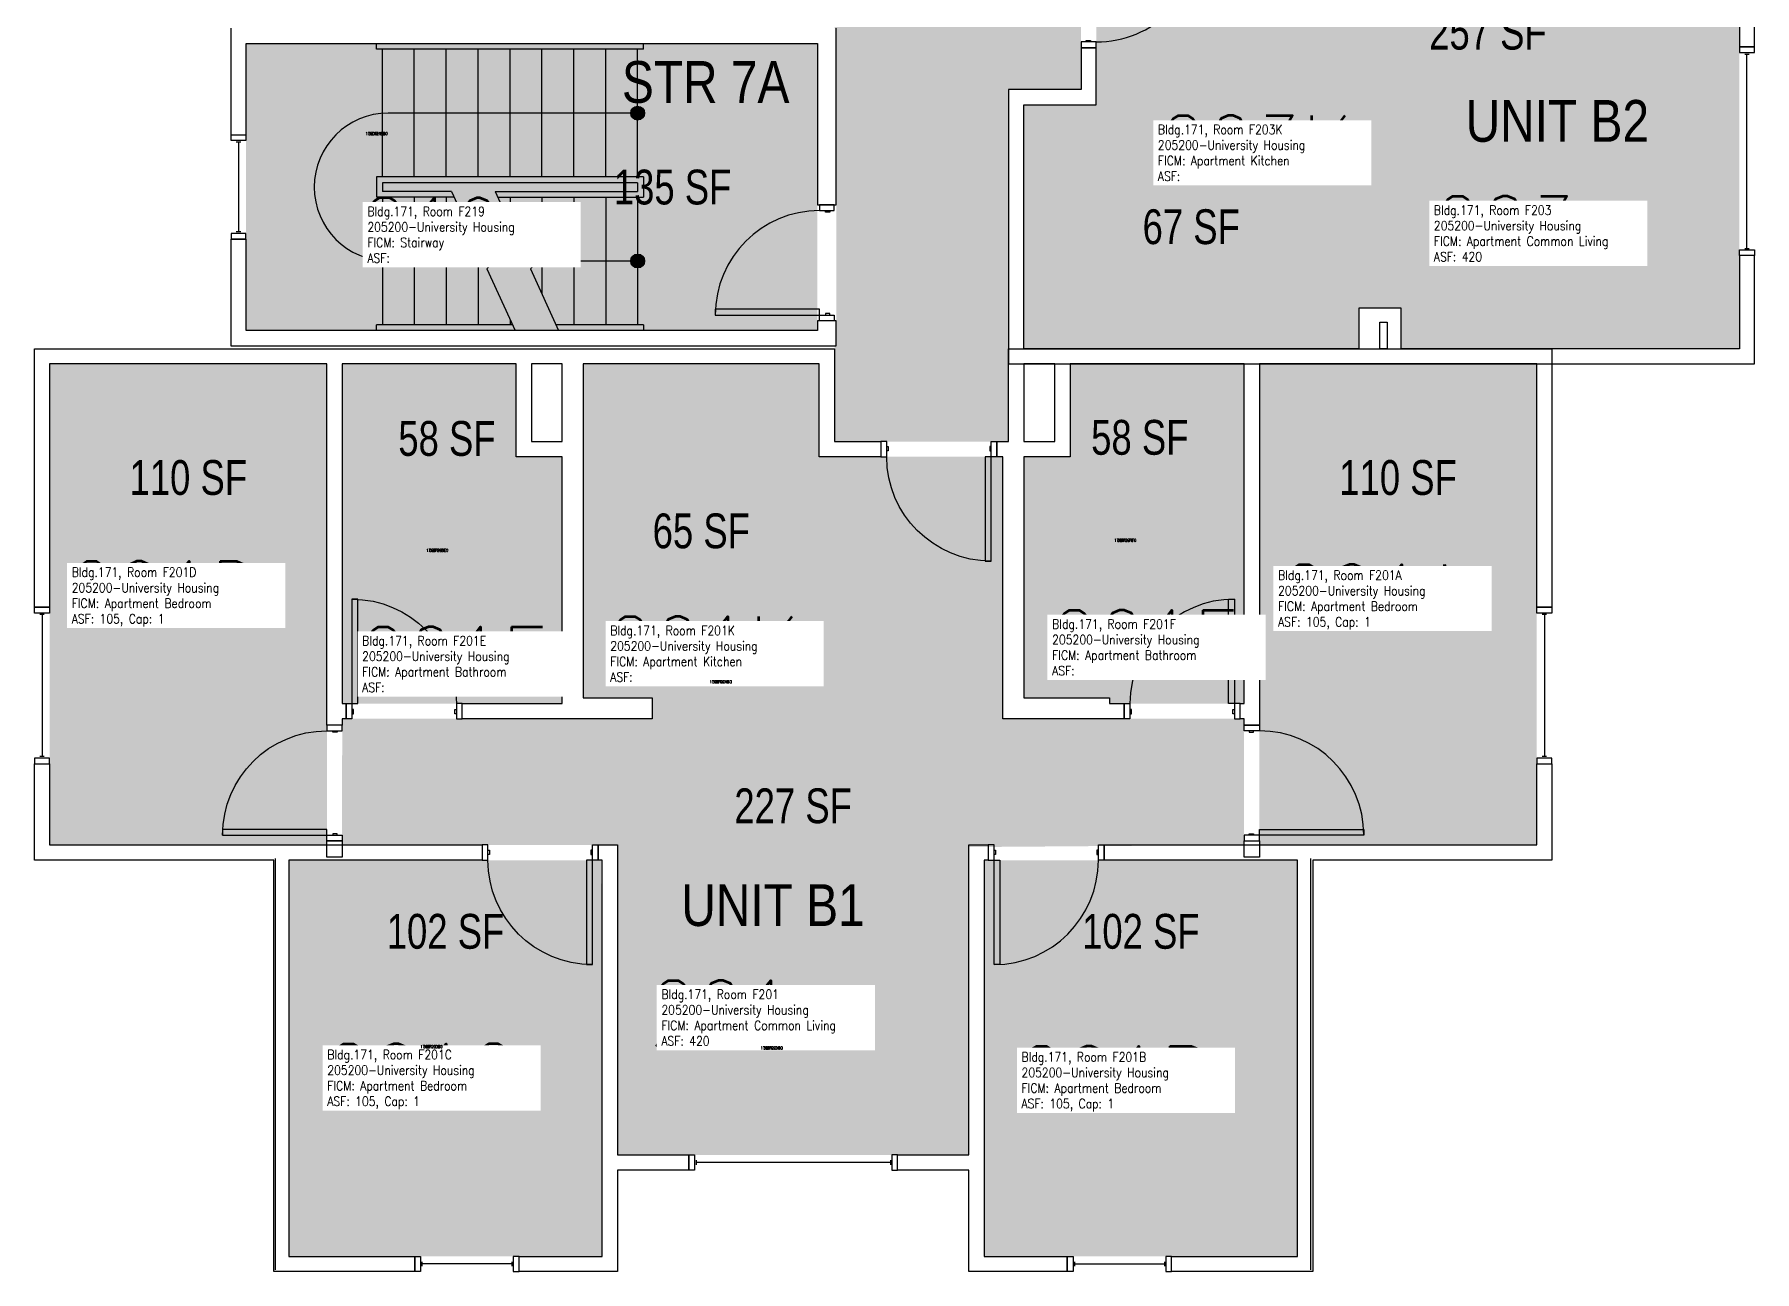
# Model space of a CAD drawing. Header units: inches. Extents: x -93 to 1642, y -75 to 1661.
# Drawn here: x -91 to 502, y -75 to 351 of the extents above; entities that cross this region are included whole.
import ezdxf
from ezdxf.enums import TextEntityAlignment as Align

# ---------------------------------------------------------------- set-up
doc = ezdxf.new("R2010")
doc.units = ezdxf.units.IN
doc.header["$LTSCALE"] = 96
doc.header["$MEASUREMENT"] = 0
for name, color, linetype in [('A-AREA-IDEN', 1, 'Continuous'), ('A-DOOR', 2, 'Continuous'), ('A-FLOR', 3, 'Continuous'), ('A-GLAZ', 1, 'Continuous'), ('A-IDEN-RNUM', 7, 'Continuous'), ('A-IDEN-SNUM', 4, 'Continuous'), ('A-IDEN-VNUM', 4, 'Continuous'), ('A-WALL', 5, 'Continuous'), ('AREA-TEXT', 3, 'Continuous'), ('Rooms-Category-Color', 7, 'Continuous'), ('Rooms-College-Color', 7, 'Continuous'), ('Rooms-Department-Color', 7, 'Continuous'), ('Rooms-Division-Color', 7, 'Continuous'), ('Rooms-Information', 7, 'Continuous')]:
    doc.layers.add(name, color=color, linetype=linetype)
doc.styles.add('AREA', font='arial.ttf', dxfattribs={"width": 0.75, "height": 12})
doc.styles.add('DIMS', font='ARIALN.TTF')
doc.styles.add('ROOMSNUMBER', font='txt.shx', dxfattribs={"height": 0.03})
doc.styles.add('ROOMVNUMBER', font='simplex.shx', dxfattribs={"width": 0.85})
doc.styles.get("Standard").update_dxf_attribs({"font": 'ARIALN.TTF'})
doc.dimstyles.new('NBA 2004', dxfattribs={"dimscale": 128, "dimtxt": 0.125, "dimasz": 0.09375, "dimexe": 0.125, "dimexo": 0.125, "dimgap": 0.0625, "dimtad": 1, "dimdec": 3, "dimzin": 3, "dimdsep": 46, "dimlunit": 4, "dimtxsty": 'DIMS', "dimblk": 'ARCHTICK', "dimcen": 0.09375, "dimdle": 0.125, "dimclrd": 256, "dimclre": 256, "dimclrt": 2, "dimadec": 0, "dimazin": 0, "dimtfac": 0.75, "dimtdec": 3, "dimtmove": 2, "dimatfit": 2, "dimfxl": 0.125, "dimfrac": 2, "dimtolj": 1, "dimtzin": 0, "dimlwd": -1, "dimlwe": -1, "dimarcsym": 0})

# ---------------------------------------------------------------- blocks, each defined once
blk = doc.blocks.new('_ArchTick')
at = {"color": 0, "linetype": 'ByBlock', "const_width": 0.15}
blk.add_lwpolyline([(-0.5, -0.5), (0.5, 0.5)], dxfattribs=at)

msp = doc.modelspace()

# ---------------------------------------------------------------- hatches: boundary and pattern name
at = {"layer": 'A-FLOR'}
h = msp.add_hatch(color=256, dxfattribs=at)
h.paths.add_polyline_path([(119.25, 322.96), (119.25, 325.54, 0.25479), (117.25, 326.63), (117.25, 321.87, 0.25479)])
h.paths.add_polyline_path([(119.25, 325.54), (119.25, 322.96, 0.294533)])
h.paths.add_polyline_path([(117.25, 324.25), (117.25, 326.63, 0.414214), (114.87, 324.25)])
h.paths.add_polyline_path([(117.25, 321.87), (117.25, 324.25), (114.87, 324.25, 0.414214)])
h = msp.add_hatch(color=256, dxfattribs=at)
h.paths.add_polyline_path([(119.25, 271.96), (119.25, 274.54, 0.25479), (117.25, 275.63), (117.25, 270.87, 0.25479)])
h.paths.add_polyline_path([(119.25, 274.54), (119.25, 271.96, 0.294533)])
h.paths.add_polyline_path([(117.25, 273.25), (117.25, 275.63, 0.414214), (114.87, 273.25)])
h.paths.add_polyline_path([(117.25, 270.87), (117.25, 273.25), (114.87, 273.25, 0.414214)])
at = {"layer": 'Rooms-Category-Color', "true_color": 0xadadad}
for points in [[(185.13, 211), (245.13, 211), (245.13, 332.39), (270.13, 332.39), (270.13, 414.72), (245.13, 414.72), (245.13, 1145.53), (270.13, 1145.53), (270.13, 1227.86), (245.13, 1227.86), (245.13, 1322.5), (185.13, 1322.5), (185.13, 1130.22), (160.13, 1130.22), (160.13, 1047.89), (185.13, 1047.89), (185.13, 863.86), (160.13, 863.86), (160.13, 781.53), (185.13, 781.53), (185.13, 353.5), (185.75, 353.5), (185.75, 244), (185.13, 244), (185.13, 243)], [(-17.75, 348.25), (179.25, 348.25), (179.25, 249.25), (-17.75, 249.25)]]:
    msp.add_hatch(color=253, dxfattribs=at).paths.add_polyline_path(points)
at = {"layer": 'Rooms-Category-Color', "true_color": 0x728ef3}
for points in [[(497.12, 243), (497.12, 378.5), (376.12, 378.5), (376.12, 653.5), (318.12, 653.5), (318.12, 624.37), (332, 624.37), (332, 448.72), (318.12, 448.72), (318.12, 419.97), (332, 419.97), (332, 388.27), (318.37, 388.27), (318.37, 393.52), (324.75, 393.52), (324.75, 414.72), (275.37, 414.72), (275.37, 393.52), (284.37, 393.52), (284.37, 388.27), (275.37, 388.27), (275.37, 327.14), (365.87, 327.14), (365.87, 257), (380.5, 257), (380.5, 243)], [(365.87, 243), (250.37, 243), (250.37, 327.14), (365.87, 327.14)], [(-85.5, 237.75), (10.13, 237.75), (10.13, 113.24), (10.13, 71.87), (-85.5, 71.87)], [(75.38, 237.75), (15.37, 237.75), (15.37, 120.62), (91.25, 120.62), (91.25, 205.75), (75.38, 205.75)], [(179.87, 237.75), (98.5, 237.75), (98.5, 122.62), (179.87, 122.62)], [(326.38, 237.75), (326.38, 120.62), (280, 120.63), (280, 122.63), (250.38, 122.63), (250.38, 205.75), (266.38, 205.75), (266.38, 237.75), (326.9, 237.75)], [(331.63, 237.75), (427.25, 237.75), (427.25, 71.87), (331.63, 71.87)], [(110.25, -35), (231.48, -35), (231.48, 71.14), (326.36, 71.87), (326.36, 115.37), (243.13, 115.37), (243.11, 205.75), (179.86, 205.75), (179.87, 122.62), (122.25, 122.62), (122.25, 115.37), (15.37, 115.37), (15.36, 71.87), (110.23, 71.87)], [(-3, 66.62), (104.65, 66.62), (105, -70), (-3, -70)], [(236.75, 66.62), (344.75, 66.62), (344.75, -70), (236.75, -70)]]:
    msp.add_hatch(color=171, dxfattribs=at).paths.add_polyline_path(points)
at = {"layer": 'Rooms-College-Color', "true_color": 0xadadad}
for points in [[(185.13, 211), (245.13, 211), (245.13, 332.39), (270.13, 332.39), (270.13, 414.72), (245.13, 414.72), (245.13, 1145.53), (270.13, 1145.53), (270.13, 1227.86), (245.13, 1227.86), (245.13, 1322.5), (185.13, 1322.5), (185.13, 1130.22), (160.13, 1130.22), (160.13, 1047.89), (185.13, 1047.89), (185.13, 863.86), (160.13, 863.86), (160.13, 781.53), (185.13, 781.53), (185.13, 353.5), (185.75, 353.5), (185.75, 244), (185.13, 244), (185.13, 243)], [(497.12, 243), (497.12, 378.5), (376.12, 378.5), (376.12, 653.5), (318.12, 653.5), (318.12, 624.37), (332, 624.37), (332, 448.72), (318.12, 448.72), (318.12, 419.97), (332, 419.97), (332, 388.27), (318.37, 388.27), (318.37, 393.52), (324.75, 393.52), (324.75, 414.72), (275.37, 414.72), (275.37, 393.52), (284.37, 393.52), (284.37, 388.27), (275.37, 388.27), (275.37, 327.14), (365.87, 327.14), (365.87, 257), (380.5, 257), (380.5, 243)], [(-17.75, 348.25), (179.25, 348.25), (179.25, 249.25), (-17.75, 249.25)], [(365.87, 243), (250.37, 243), (250.37, 327.14), (365.87, 327.14)], [(-85.5, 237.75), (10.13, 237.75), (10.13, 113.24), (10.13, 71.87), (-85.5, 71.87)], [(75.38, 237.75), (15.37, 237.75), (15.37, 120.62), (91.25, 120.62), (91.25, 205.75), (75.38, 205.75)], [(179.87, 237.75), (98.5, 237.75), (98.5, 122.62), (179.87, 122.62)], [(326.38, 237.75), (326.38, 120.62), (280, 120.63), (280, 122.63), (250.38, 122.63), (250.38, 205.75), (266.38, 205.75), (266.38, 237.75), (326.9, 237.75)], [(331.63, 237.75), (427.25, 237.75), (427.25, 71.87), (331.63, 71.87)], [(110.25, -35), (231.48, -35), (231.48, 71.14), (326.36, 71.87), (326.36, 115.37), (243.13, 115.37), (243.11, 205.75), (179.86, 205.75), (179.87, 122.62), (122.25, 122.62), (122.25, 115.37), (15.37, 115.37), (15.36, 71.87), (110.23, 71.87)], [(-3, 66.62), (104.65, 66.62), (105, -70), (-3, -70)], [(236.75, 66.62), (344.75, 66.62), (344.75, -70), (236.75, -70)]]:
    msp.add_hatch(color=253, dxfattribs=at).paths.add_polyline_path(points)
at = {"layer": 'Rooms-Department-Color', "true_color": 0xacacac}
for points in [[(185.13, 211), (245.13, 211), (245.13, 332.39), (270.13, 332.39), (270.13, 414.72), (245.13, 414.72), (245.13, 1145.53), (270.13, 1145.53), (270.13, 1227.86), (245.13, 1227.86), (245.13, 1322.5), (185.13, 1322.5), (185.13, 1130.22), (160.13, 1130.22), (160.13, 1047.89), (185.13, 1047.89), (185.13, 863.86), (160.13, 863.86), (160.13, 781.53), (185.13, 781.53), (185.13, 353.5), (185.75, 353.5), (185.75, 244), (185.13, 244), (185.13, 243)], [(-17.75, 348.25), (179.25, 348.25), (179.25, 249.25), (-17.75, 249.25)]]:
    msp.add_hatch(color=253, dxfattribs=at).paths.add_polyline_path(points)
at = {"layer": 'Rooms-Department-Color', "true_color": 0x604aed}
for points in [[(497.12, 243), (497.12, 378.5), (376.12, 378.5), (376.12, 653.5), (318.12, 653.5), (318.12, 624.37), (332, 624.37), (332, 448.72), (318.12, 448.72), (318.12, 419.97), (332, 419.97), (332, 388.27), (318.37, 388.27), (318.37, 393.52), (324.75, 393.52), (324.75, 414.72), (275.37, 414.72), (275.37, 393.52), (284.37, 393.52), (284.37, 388.27), (275.37, 388.27), (275.37, 327.14), (365.87, 327.14), (365.87, 257), (380.5, 257), (380.5, 243)], [(365.87, 243), (250.37, 243), (250.37, 327.14), (365.87, 327.14)], [(-85.5, 237.75), (10.13, 237.75), (10.13, 113.24), (10.13, 71.87), (-85.5, 71.87)], [(75.38, 237.75), (15.37, 237.75), (15.37, 120.62), (91.25, 120.62), (91.25, 205.75), (75.38, 205.75)], [(179.87, 237.75), (98.5, 237.75), (98.5, 122.62), (179.87, 122.62)], [(326.38, 237.75), (326.38, 120.62), (280, 120.63), (280, 122.63), (250.38, 122.63), (250.38, 205.75), (266.38, 205.75), (266.38, 237.75), (326.9, 237.75)], [(331.63, 237.75), (427.25, 237.75), (427.25, 71.87), (331.63, 71.87)], [(110.25, -35), (231.48, -35), (231.48, 71.14), (326.36, 71.87), (326.36, 115.37), (243.13, 115.37), (243.11, 205.75), (179.86, 205.75), (179.87, 122.62), (122.25, 122.62), (122.25, 115.37), (15.37, 115.37), (15.36, 71.87), (110.23, 71.87)], [(-3, 66.62), (104.65, 66.62), (105, -70), (-3, -70)], [(236.75, 66.62), (344.75, 66.62), (344.75, -70), (236.75, -70)]]:
    msp.add_hatch(color=173, dxfattribs=at).paths.add_polyline_path(points)
at = {"layer": 'Rooms-Division-Color', "true_color": 0xadadad}
for points in [[(185.13, 211), (245.13, 211), (245.13, 332.39), (270.13, 332.39), (270.13, 414.72), (245.13, 414.72), (245.13, 1145.53), (270.13, 1145.53), (270.13, 1227.86), (245.13, 1227.86), (245.13, 1322.5), (185.13, 1322.5), (185.13, 1130.22), (160.13, 1130.22), (160.13, 1047.89), (185.13, 1047.89), (185.13, 863.86), (160.13, 863.86), (160.13, 781.53), (185.13, 781.53), (185.13, 353.5), (185.75, 353.5), (185.75, 244), (185.13, 244), (185.13, 243)], [(-17.75, 348.25), (179.25, 348.25), (179.25, 249.25), (-17.75, 249.25)]]:
    msp.add_hatch(color=253, dxfattribs=at).paths.add_polyline_path(points)
at = {"layer": 'Rooms-Division-Color', "true_color": 0x604aed}
for points in [[(497.12, 243), (497.12, 378.5), (376.12, 378.5), (376.12, 653.5), (318.12, 653.5), (318.12, 624.37), (332, 624.37), (332, 448.72), (318.12, 448.72), (318.12, 419.97), (332, 419.97), (332, 388.27), (318.37, 388.27), (318.37, 393.52), (324.75, 393.52), (324.75, 414.72), (275.37, 414.72), (275.37, 393.52), (284.37, 393.52), (284.37, 388.27), (275.37, 388.27), (275.37, 327.14), (365.87, 327.14), (365.87, 257), (380.5, 257), (380.5, 243)], [(365.87, 243), (250.37, 243), (250.37, 327.14), (365.87, 327.14)], [(-85.5, 237.75), (10.13, 237.75), (10.13, 113.24), (10.13, 71.87), (-85.5, 71.87)], [(75.38, 237.75), (15.37, 237.75), (15.37, 120.62), (91.25, 120.62), (91.25, 205.75), (75.38, 205.75)], [(179.87, 237.75), (98.5, 237.75), (98.5, 122.62), (179.87, 122.62)], [(326.38, 237.75), (326.38, 120.62), (280, 120.63), (280, 122.63), (250.38, 122.63), (250.38, 205.75), (266.38, 205.75), (266.38, 237.75), (326.9, 237.75)], [(331.63, 237.75), (427.25, 237.75), (427.25, 71.87), (331.63, 71.87)], [(110.25, -35), (231.48, -35), (231.48, 71.14), (326.36, 71.87), (326.36, 115.37), (243.13, 115.37), (243.11, 205.75), (179.86, 205.75), (179.87, 122.62), (122.25, 122.62), (122.25, 115.37), (15.37, 115.37), (15.36, 71.87), (110.23, 71.87)], [(-3, 66.62), (104.65, 66.62), (105, -70), (-3, -70)], [(236.75, 66.62), (344.75, 66.62), (344.75, -70), (236.75, -70)]]:
    msp.add_hatch(color=173, dxfattribs=at).paths.add_polyline_path(points)

# ---------------------------------------------------------------- linework, layer by layer
at = {"layer": 'A-DOOR'}
for points in [[(270.13, 348.78), (270.13, 346.78), (275.37, 346.78), (275.37, 348.78)], [(271.88, 348.78), (271.88, 349.28), (273.38, 349.28), (273.38, 348.78)], [(185, 290.62), (185, 292.62), (180, 292.62), (180, 290.62)], [(183.5, 290.62), (183.5, 290.12), (182, 290.12), (182, 290.62)], [(180, 254.62), (180, 256.62), (144, 256.62), (144, 254.62)], [(183.5, 254.62), (183.5, 255.12), (182, 255.12), (182, 254.62)], [(185, 254.62), (185, 252.62), (180, 252.62), (180, 254.62)], [(203.13, 211), (201.13, 211), (201.13, 205.75), (203.13, 205.75)], [(203.13, 209.25), (203.63, 209.25), (203.63, 207.75), (203.13, 207.75)], [(239.13, 209.25), (238.63, 209.25), (238.63, 207.75), (239.13, 207.75)], [(239.13, 211), (241.13, 211), (241.13, 205.75), (239.13, 205.75)], [(239.13, 205.75), (237.13, 205.75), (237.13, 169.75), (239.13, 169.75)], [(18.75, 120.62), (20.75, 120.62), (20.75, 156.62), (18.75, 156.62)], [(323, 120.62), (321, 120.62), (321, 156.62), (323, 156.62)], [(18.75, 115.37), (16.75, 115.37), (16.75, 120.62), (18.75, 120.62)], [(54.75, 115.37), (56.75, 115.37), (56.75, 120.62), (54.75, 120.62)], [(287, 115.37), (285, 115.37), (285, 120.62), (287, 120.62)], [(323, 115.37), (325, 115.37), (325, 120.62), (323, 120.62)], [(15.37, 111.24), (15.37, 113.24), (10.13, 113.24), (10.13, 111.24)], [(18.75, 117.12), (19.25, 117.12), (19.25, 118.62), (18.75, 118.62)], [(54.75, 117.12), (54.25, 117.12), (54.25, 118.62), (54.75, 118.62)], [(287, 117.12), (287.5, 117.12), (287.5, 118.62), (287, 118.62)], [(323, 117.12), (322.5, 117.12), (322.5, 118.62), (323, 118.62)], [(326.38, 111.24), (326.38, 113.24), (331.63, 113.24), (331.63, 111.24)], [(13.63, 111.24), (13.63, 110.74), (12.13, 110.74), (12.13, 111.24)], [(328.13, 111.24), (328.13, 110.74), (329.63, 110.74), (329.63, 111.24)], [(10.13, 75.24), (10.13, 77.24), (-25.87, 77.24), (-25.87, 75.24)], [(331.63, 75.24), (331.63, 77.24), (367.63, 77.24), (367.63, 75.24)], [(15.37, 75.24), (15.37, 73.24), (10.13, 73.24), (10.13, 75.24)], [(13.63, 75.24), (13.63, 75.74), (12.13, 75.74), (12.13, 75.24)], [(65.63, 71.87), (63.63, 71.87), (63.63, 66.62), (65.63, 66.62)], [(101.63, 71.87), (103.63, 71.87), (103.63, 66.62), (101.63, 66.62)], [(240.13, 71.87), (238.13, 71.87), (238.13, 66.62), (240.13, 66.62)], [(276.13, 71.87), (278.13, 71.87), (278.13, 66.62), (276.13, 66.62)], [(326.38, 75.24), (326.38, 73.24), (331.63, 73.24), (331.63, 75.24)], [(328.13, 75.24), (328.13, 75.74), (329.63, 75.74), (329.63, 75.24)], [(65.63, 70.12), (66.13, 70.12), (66.13, 68.62), (65.63, 68.62)], [(101.63, 66.62), (99.63, 66.62), (99.63, 30.62), (101.63, 30.62)], [(101.63, 70.12), (101.13, 70.12), (101.13, 68.62), (101.63, 68.62)], [(240.13, 70.12), (240.63, 70.12), (240.63, 68.62), (240.13, 68.62)], [(240.13, 66.62), (242.13, 66.62), (242.13, 30.62), (240.13, 30.62)], [(276.13, 70.12), (275.63, 70.12), (275.63, 68.62), (276.13, 68.62)]]:
    msp.add_lwpolyline(points, close=True, dxfattribs=at)
for centre, start, end in [((275.37, 384.78), 270, 315), ((180, 254.62), 90, 180), ((323, 120.62), 90, 180), ((331.63, 75.24), 0, 90), ((240.13, 66.62), 270, 0)]:
    msp.add_arc(centre, 36, start, end, dxfattribs=at)
at = {"layer": 'A-DOOR', "extrusion": (0, 0, -1)}
for centre, start, end in [((-239.13, 205.75), 270, 0), ((-18.75, 120.62), 90, 180), ((-10.13, 75.24), 0, 90), ((-101.63, 66.62), 270, 0)]:
    msp.add_arc(centre, 36, start, end, dxfattribs=at)
at = {"layer": 'A-FLOR'}
for p, q in [((27.25, 346.25), (27.25, 348.25)), ((119.25, 346.25), (27.25, 346.25)), ((29.25, 302.25), (29.25, 346.25)), ((40.25, 302.25), (40.25, 346.25)), ((51.25, 302.25), (51.25, 346.25)), ((62.25, 302.25), (62.25, 346.25)), ((73.25, 302.25), (73.25, 346.25)), ((84.25, 302.25), (84.25, 346.25)), ((95.25, 302.25), (95.25, 346.25)), ((106.25, 302.25), (106.25, 346.25)), ((117.25, 302.25), (117.25, 346.25)), ((119.25, 346.25), (119.25, 348.25)), ((117.25, 324.25), (31.25, 324.25)), ((27.25, 302.25), (27.25, 295.25)), ((119.25, 302.25), (27.25, 302.25)), ((29.25, 300.25), (29.25, 297.25)), ((117.25, 300.25), (29.25, 300.25)), ((53.12, 297.25), (29.25, 297.25)), ((68.12, 297.25), (117.25, 297.25)), ((117.25, 300.25), (117.25, 297.25)), ((119.25, 302.25), (119.25, 295.25)), ((54.03, 295.25), (27.25, 295.25)), ((29.25, 295.25), (29.25, 251.25)), ((40.25, 295.25), (40.25, 251.25)), ((51.25, 295.25), (51.25, 251.25)), ((51.25, 295.25), (51.25, 251.25)), ((69.03, 295.25), (119.25, 295.25)), ((73.25, 295.25), (73.25, 286)), ((84.25, 295.25), (84.25, 261.84)), ((95.25, 295.25), (95.25, 251.25)), ((106.25, 295.25), (106.25, 251.25)), ((117.25, 295.25), (117.25, 251.25)), ((62.25, 277.2), (62.25, 275.43)), ((62.25, 273.12), (62.25, 251.25)), ((27.25, 249.25), (27.25, 251.25)), ((74.07, 251.25), (27.25, 251.25)), ((73.25, 253.06), (73.25, 251.25)), ((119.25, 251.25), (89.07, 251.25)), ((119.25, 251.25), (119.25, 249.25))]:
    msp.add_line(p, q, dxfattribs=at)
for points in [[(53.12, 297.25), (62.82, 275.99), (59.68, 272.92), (68.43, 273.59), (65.29, 270.52), (74.98, 249.25)], [(68.12, 297.25), (77.82, 275.99), (74.68, 272.92), (83.43, 273.59), (80.29, 270.52), (89.98, 249.25)]]:
    msp.add_lwpolyline(points, dxfattribs=at)
for centre in [(117.25, 324.25), (117.25, 273.25)]:
    msp.add_circle(centre, 2.38, dxfattribs=at)
msp.add_arc((31.25, 298.75), 25.5, 90, 270, dxfattribs=at)
at = {"layer": 'A-GLAZ'}
for p, q in [((499, 344.61), (500.5, 344.61)), ((499.75, 277.61), (499.75, 344.61)), ((-19.63, 314.25), (-21.13, 314.25)), ((-20.38, 314.25), (-20.38, 283.25)), ((-19.63, 283.25), (-21.13, 283.25)), ((499, 277.61), (500.5, 277.61)), ((-87.37, 151.34), (-88.87, 151.34)), ((-88.12, 151.34), (-88.12, 102.34)), ((430.63, 151.34), (429.13, 151.34)), ((429.88, 151.34), (429.88, 102.34)), ((-87.37, 102.34), (-88.87, 102.34)), ((430.63, 102.34), (429.13, 102.34)), ((137.38, -36.88), (137.38, -38.38)), ((204.38, -37.63), (137.38, -37.63)), ((204.38, -36.88), (204.38, -38.38)), ((42.88, -71.88), (42.88, -73.38)), ((73.88, -72.63), (42.88, -72.63)), ((73.88, -71.88), (73.88, -73.38)), ((267.88, -71.88), (267.88, -73.38)), ((267.88, -72.63), (298.88, -72.63)), ((298.88, -71.88), (298.88, -73.38))]:
    msp.add_line(p, q, dxfattribs=at)
for points in [[(502.38, 345.11), (502.38, 347.11), (497.12, 347.11), (497.12, 345.11)], [(-22.88, 314.75), (-22.88, 316.75), (-17.88, 316.75), (-17.88, 314.75)], [(-22.88, 282.75), (-22.88, 280.75), (-17.88, 280.75), (-17.88, 282.75)], [(502.38, 277.11), (502.38, 275.11), (497.12, 275.11), (497.12, 277.11)], [(-90.75, 151.84), (-90.75, 153.84), (-85.5, 153.84), (-85.5, 151.84)], [(427.25, 151.84), (427.25, 153.84), (432.5, 153.84), (432.5, 151.84)], [(-90.75, 101.84), (-90.75, 99.84), (-85.5, 99.84), (-85.5, 101.84)], [(427.25, 101.84), (427.25, 99.84), (432.5, 99.84), (432.5, 101.84)], [(136.88, -40.25), (134.88, -40.25), (134.88, -35), (136.88, -35)], [(204.88, -40.25), (206.88, -40.25), (206.88, -35), (204.88, -35)], [(42.38, -75.25), (40.38, -75.25), (40.38, -70), (42.38, -70)], [(74.38, -75.25), (76.38, -75.25), (76.38, -70), (74.38, -70)], [(267.38, -75.25), (265.38, -75.25), (265.38, -70), (267.38, -70)], [(299.38, -75.25), (301.38, -75.25), (301.38, -70), (299.38, -70)]]:
    msp.add_lwpolyline(points, close=True, dxfattribs=at)
at = {"layer": 'A-WALL'}
for p, q in [((497.12, 378.5), (497.12, 347.11)), ((502.38, 347.11), (502.38, 378.5)), ((-23, 353.5), (-23, 316.75)), ((185.75, 292.62), (185.75, 353.5)), ((-17.75, 316.75), (-17.75, 348.25)), ((-17.75, 348.25), (179.25, 348.25)), ((179.25, 348.25), (179.25, 292.62)), ((275.37, 346.78), (270.13, 346.78)), ((270.13, 346.78), (270.13, 332.39)), ((275.37, 327.14), (275.37, 346.78)), ((497.12, 347.11), (502.38, 347.11)), ((245.13, 332.39), (245.13, 237.75)), ((270.13, 332.39), (245.13, 332.39)), ((250.37, 243), (250.37, 327.14)), ((250.37, 327.14), (275.37, 327.14)), ((-23, 316.75), (-17.75, 316.75)), ((179.25, 292.62), (185.75, 292.62)), ((-17.75, 280.75), (-23, 280.75)), ((-23, 280.75), (-23, 244)), ((-17.75, 249.25), (-17.75, 280.75)), ((502.38, 275.11), (497.12, 275.11)), ((497.12, 275.11), (497.12, 243)), ((502.38, 237.75), (502.38, 275.11)), ((365.87, 257), (365.87, 243)), ((380.5, 257), (365.87, 257)), ((380.5, 243), (380.5, 257)), ((179.25, 249.25), (-17.75, 249.25)), ((185.75, 252.62), (179.25, 252.62)), ((179.25, 252.62), (179.25, 249.25)), ((185.75, 244), (185.75, 252.62)), ((373.13, 243), (373.13, 252.12)), ((373.13, 252.12), (375.63, 252.12)), ((375.63, 252.12), (375.63, 243)), ((-23, 244), (185.75, 244)), ((-90.75, 243), (185.13, 243)), ((-90.75, 153.84), (-90.75, 243)), ((10.13, 237.75), (-85.5, 237.75)), ((-85.5, 237.75), (-85.5, 153.84)), ((10.13, 113.24), (10.13, 237.75)), ((75.38, 237.75), (15.37, 237.75)), ((15.37, 237.75), (15.37, 120.62)), ((75.38, 205.75), (75.38, 237.75)), ((91.25, 237.75), (80.63, 237.75)), ((80.63, 237.75), (80.63, 211)), ((91.25, 211), (91.25, 237.75)), ((179.87, 237.75), (98.5, 237.75)), ((98.5, 237.75), (98.5, 122.62)), ((179.87, 205.75), (179.87, 237.75)), ((185.13, 243), (185.13, 211)), ((245.13, 243), (432.5, 243)), ((245.13, 211), (245.13, 243)), ((245.13, 237.75), (502.38, 237.75)), ((365.87, 243), (250.37, 243)), ((261.13, 237.75), (250.37, 237.75)), ((250.37, 237.75), (250.37, 211)), ((261.13, 211), (261.13, 237.75)), ((326.38, 237.75), (266.38, 237.75)), ((266.38, 237.75), (266.38, 205.75)), ((326.38, 120.62), (326.38, 237.75)), ((427.25, 237.75), (331.63, 237.75)), ((331.63, 237.75), (331.63, 113.24)), ((375.63, 243), (373.13, 243)), ((497.12, 243), (380.5, 243)), ((427.25, 153.84), (427.25, 237.75)), ((432.5, 243), (432.5, 153.84)), ((80.63, 211), (91.25, 211)), ((185.13, 211), (201.13, 211)), ((201.13, 211), (201.13, 205.75)), ((241.13, 205.75), (241.13, 211)), ((241.13, 211), (245.13, 211)), ((250.37, 211), (261.13, 211)), ((91.25, 205.75), (75.38, 205.75)), ((91.25, 120.62), (91.25, 205.75)), ((201.13, 205.75), (179.87, 205.75)), ((243.13, 205.75), (241.13, 205.75)), ((243.13, 115.37), (243.13, 205.75)), ((250.38, 205.75), (250.38, 122.62)), ((266.38, 205.75), (250.38, 205.75)), ((-85.5, 153.84), (-90.75, 153.84)), ((432.5, 153.84), (427.25, 153.84)), ((15.37, 120.62), (16.75, 120.62)), ((16.75, 120.62), (16.75, 115.37)), ((56.75, 115.37), (56.75, 120.62)), ((56.75, 120.62), (91.25, 120.62)), ((98.5, 122.62), (122.25, 122.62)), ((122.25, 122.62), (122.25, 115.37)), ((250.38, 122.62), (280, 122.62)), ((280, 122.62), (280, 120.62)), ((280, 120.62), (285, 120.62)), ((285, 120.62), (285, 115.37)), ((325, 115.37), (325, 120.62)), ((325, 120.62), (326.38, 120.62)), ((15.37, 113.24), (10.13, 113.24)), ((16.75, 115.37), (15.37, 115.37)), ((15.37, 115.37), (15.37, 113.24)), ((94, 115.37), (56.75, 115.37)), ((122.25, 115.37), (94, 115.37)), ((277.63, 115.37), (243.13, 115.37)), ((285, 115.37), (277.63, 115.37)), ((326.38, 115.37), (325, 115.37)), ((326.38, 113.24), (326.38, 115.37)), ((331.63, 113.24), (326.38, 113.24)), ((-90.75, 66.62), (-90.75, 99.84)), ((-90.75, 99.84), (-85.5, 99.84)), ((-85.5, 99.84), (-85.5, 71.87)), ((427.25, 71.87), (427.25, 99.84)), ((427.25, 99.84), (432.5, 99.84)), ((432.5, 99.84), (432.5, 66.62)), ((-85.5, 71.87), (63.63, 71.87)), ((10.13, 67.62), (10.13, 73.24)), ((10.13, 73.24), (15.37, 73.24)), ((15.37, 73.24), (15.37, 67.62)), ((63.63, 71.87), (63.63, 66.62)), ((103.63, 66.62), (103.63, 71.87)), ((103.63, 71.87), (110.25, 71.87)), ((110.25, 71.87), (110.25, -35)), ((231.5, 71.87), (238.13, 71.87)), ((231.5, -35), (231.5, 71.87)), ((238.13, 71.87), (238.13, 66.62)), ((278.13, 66.62), (278.13, 71.87)), ((278.13, 71.87), (427.25, 71.87)), ((326.38, 67.62), (326.38, 73.24)), ((326.38, 73.24), (331.63, 73.24)), ((331.63, 73.24), (331.63, 67.62)), ((-8.25, 66.62), (-90.75, 66.62)), ((-8.25, -75.25), (-8.25, 66.62)), ((-7.62, -74.63), (-7.62, 67.25)), ((-3, 66.62), (-3, -70)), ((63.63, 66.62), (-3, 66.62)), ((15.37, 67.62), (10.13, 67.62)), ((105, 66.62), (103.63, 66.62)), ((105, -70), (105, 66.62)), ((238.13, 66.62), (236.75, 66.62)), ((236.75, 66.62), (236.75, -70)), ((344.75, 66.62), (278.13, 66.62)), ((331.63, 67.62), (326.38, 67.62)), ((344.75, -70), (344.75, 66.62)), ((349.38, -74.63), (349.38, 67.25)), ((350, 66.62), (350, -75.25)), ((432.5, 66.62), (350, 66.62)), ((110.25, -35), (134.88, -35)), ((134.88, -35), (134.88, -40.25)), ((206.88, -40.25), (206.88, -35)), ((206.88, -35), (231.5, -35)), ((134.88, -40.25), (110.25, -40.25)), ((110.25, -40.25), (110.25, -75.25)), ((231.5, -40.25), (206.88, -40.25)), ((231.5, -75.25), (231.5, -40.25)), ((-3, -70), (40.38, -70)), ((40.38, -70), (40.38, -75.25)), ((76.38, -75.25), (76.38, -70)), ((76.38, -70), (105, -70)), ((236.75, -70), (265.38, -70)), ((265.38, -70), (265.38, -75.25)), ((301.38, -75.25), (301.38, -70)), ((301.38, -70), (344.75, -70)), ((40.38, -75.25), (-8.25, -75.25)), ((110.25, -75.25), (76.38, -75.25)), ((265.38, -75.25), (231.5, -75.25)), ((350, -75.25), (301.38, -75.25))]:
    msp.add_line(p, q, dxfattribs=at)

# ---------------------------------------------------------------- texts
at = {"layer": 'A-AREA-IDEN'}
for s, p in [('STR 7A', (140.7, 327.78)), ('UNIT B2', (434.37, 314.36)), ('UNIT B1', (163.93, 43.94))]:
    msp.add_text(s, height=14.4, dxfattribs=at).set_placement(p, align=Align.CENTER)
at = {"layer": 'A-IDEN-RNUM', "style": 'ROOMSNUMBER', "width": 0.85}
for s, p in [('0219-00', (27.25, 317.19)), ('0203-K0', (317.17, 308.9)), ('0203-00', (413.73, 283.96)), ('0201-E0', (48.15, 173.46)), ('0201-F0', (285.4, 176.93)), ('0201-A0', (377.24, 163.03)), ('0201-D0', (-40.91, 154.69)), ('0201-K0', (145.89, 128.13)), ('0201-C0', (46.18, 2.3)), ('0201-00', (163.49, 1.88)), ('0201-B0', (288.65, -8.4))]:
    msp.add_text(s, height=1, dxfattribs=at).set_placement(p, align=Align.MIDDLE_CENTER)
at = {"layer": 'A-IDEN-SNUM', "style": 'ROOMSNUMBER', "width": 0.85}
for s, p in [('1710F21900', (27.25, 317.19)), ('1710F203K0', (317.17, 308.9)), ('1710F20300', (413.73, 283.96)), ('1710F201E0', (48.15, 173.46)), ('1710F201F0', (285.4, 176.93)), ('1710F201A0', (377.24, 163.03)), ('1710F201D0', (-40.91, 154.69)), ('1710F201K0', (145.89, 128.13)), ('1710F201C0', (46.18, 2.3)), ('1710F20100', (163.49, 1.88)), ('1710F201B0', (288.65, -8.4))]:
    msp.add_text(s, height=1, dxfattribs=at).set_placement(p, align=Align.MIDDLE_CENTER)
at = {"layer": 'A-IDEN-VNUM', "style": 'ROOMVNUMBER', "width": 0.85}
for s, p in [('203K', (330.32, 312.16)), ('219', (46.37, 283.92)), ('203', (416.37, 284.36)), ('201D', (-46.01, 158.44)), ('201A', (370.86, 157.39)), ('201K', (139.69, 139.41)), ('201F', (291.59, 141.62)), ('201E', (53.69, 135.86)), ('201', (145.93, 13.94)), ('201C', (42.57, -7.94)), ('201B', (281.49, -8.74))]:
    msp.add_text(s, height=22.5, dxfattribs=at).set_placement(p, align=Align.MIDDLE_CENTER)
at = {"layer": 'AREA-TEXT', "style": 'AREA', "width": 0.75}
for s, p in [('257 SF', (410.43, 352.16)), ('135 SF', (129.3, 298.75)), ('67 SF', (308.12, 285.07)), ('58 SF', (51.49, 212.06)), ('58 SF', (290.39, 212.44)), ('110 SF', (-37.69, 198.59)), ('110 SF', (379.44, 198.59)), ('65 SF', (139.19, 180.19)), ('227 SF', (170.86, 85.38)), ('102 SF', (51, 42.09)), ('102 SF', (290.75, 42.09))]:
    msp.add_text(s, height=12, dxfattribs=at).set_placement(p, align=Align.MIDDLE_CENTER)

# ---------------------------------------------------------------- leaders
at = {"layer": 'A-FLOR'}
for points in [[(57.54, 273.25), (31.25, 273.25)], [(83.94, 273.25), (117.25, 273.25)]]:
    msp.add_leader(points, dimstyle='NBA 2004', override={"dimscale": 96, "dimasz": 0.09375, "dimgap": 0.0625, "dimtad": 0}, dxfattribs=at)

# ---------------------------------------------------------------- next in the draw order: texts
at = {"layer": 'Rooms-Information', "char_height": 3.2143, "width": 72, "attachment_point": 7, "style": 'ROOMVNUMBER', "bg_fill": 3, "box_fill_scale": 1.5, "bg_fill_color": 256, "bg_fill_true_color": 13158600, "bg_fill_transparency": 0}
for s, insert in [('Bldg.171, Room F203K^M^J205200-University Housing^M^JFICM: Apartment Kitchen^M^JASF: ', (296.63, 300.91)), ('Bldg.171, Room F219^M^J205200-University Housing^M^JFICM: Stairway^M^JASF: ', (24.05, 272.67)), ('Bldg.171, Room F203^M^J205200-University Housing^M^JFICM: Apartment Common Living^M^JASF: 420', (391.79, 273.11)), ('Bldg.171, Room F201D^M^J205200-University Housing^M^JFICM: Apartment Bedroom^M^JASF: 105, Cap: 1', (-77.88, 147.19)), ('Bldg.171, Room F201A^M^J205200-University Housing^M^JFICM: Apartment Bedroom^M^JASF: 105, Cap: 1', (338.08, 146.14)), ('Bldg.171, Room F201K^M^J205200-University Housing^M^JFICM: Apartment Kitchen^M^JASF: ', (107.81, 128.16)), ('Bldg.171, Room F201E^M^J205200-University Housing^M^JFICM: Apartment Bathroom^M^JASF: ', (22.27, 124.61)), ('Bldg.171, Room F201^M^J205200-University Housing^M^JFICM: Apartment Common Living^M^JASF: 420', (125.44, 2.69)), ('Bldg.171, Room F201C^M^J205200-University Housing^M^JFICM: Apartment Bedroom^M^JASF: 105, Cap: 1', (10.24, -19.19)), ('Bldg.171, Room F201B^M^J205200-University Housing^M^JFICM: Apartment Bedroom^M^JASF: 105, Cap: 1', (249.61, -19.99))]:
    msp.add_mtext(s, dxfattribs=dict(at, insert=insert))

# ---------------------------------------------------------------- next in the draw order: texts
at = {"layer": 'Rooms-Information', "insert": (260.17, 130.37), "char_height": 3.2143, "width": 72, "attachment_point": 7, "style": 'ROOMVNUMBER', "bg_fill": 3, "box_fill_scale": 1.5, "bg_fill_color": 256, "bg_fill_true_color": 13158600, "bg_fill_transparency": 0}
msp.add_mtext('Bldg.171, Room F201F^M^J205200-University Housing^M^JFICM: Apartment Bathroom^M^JASF: ', dxfattribs=at)

doc.saveas('drawing.dxf')
